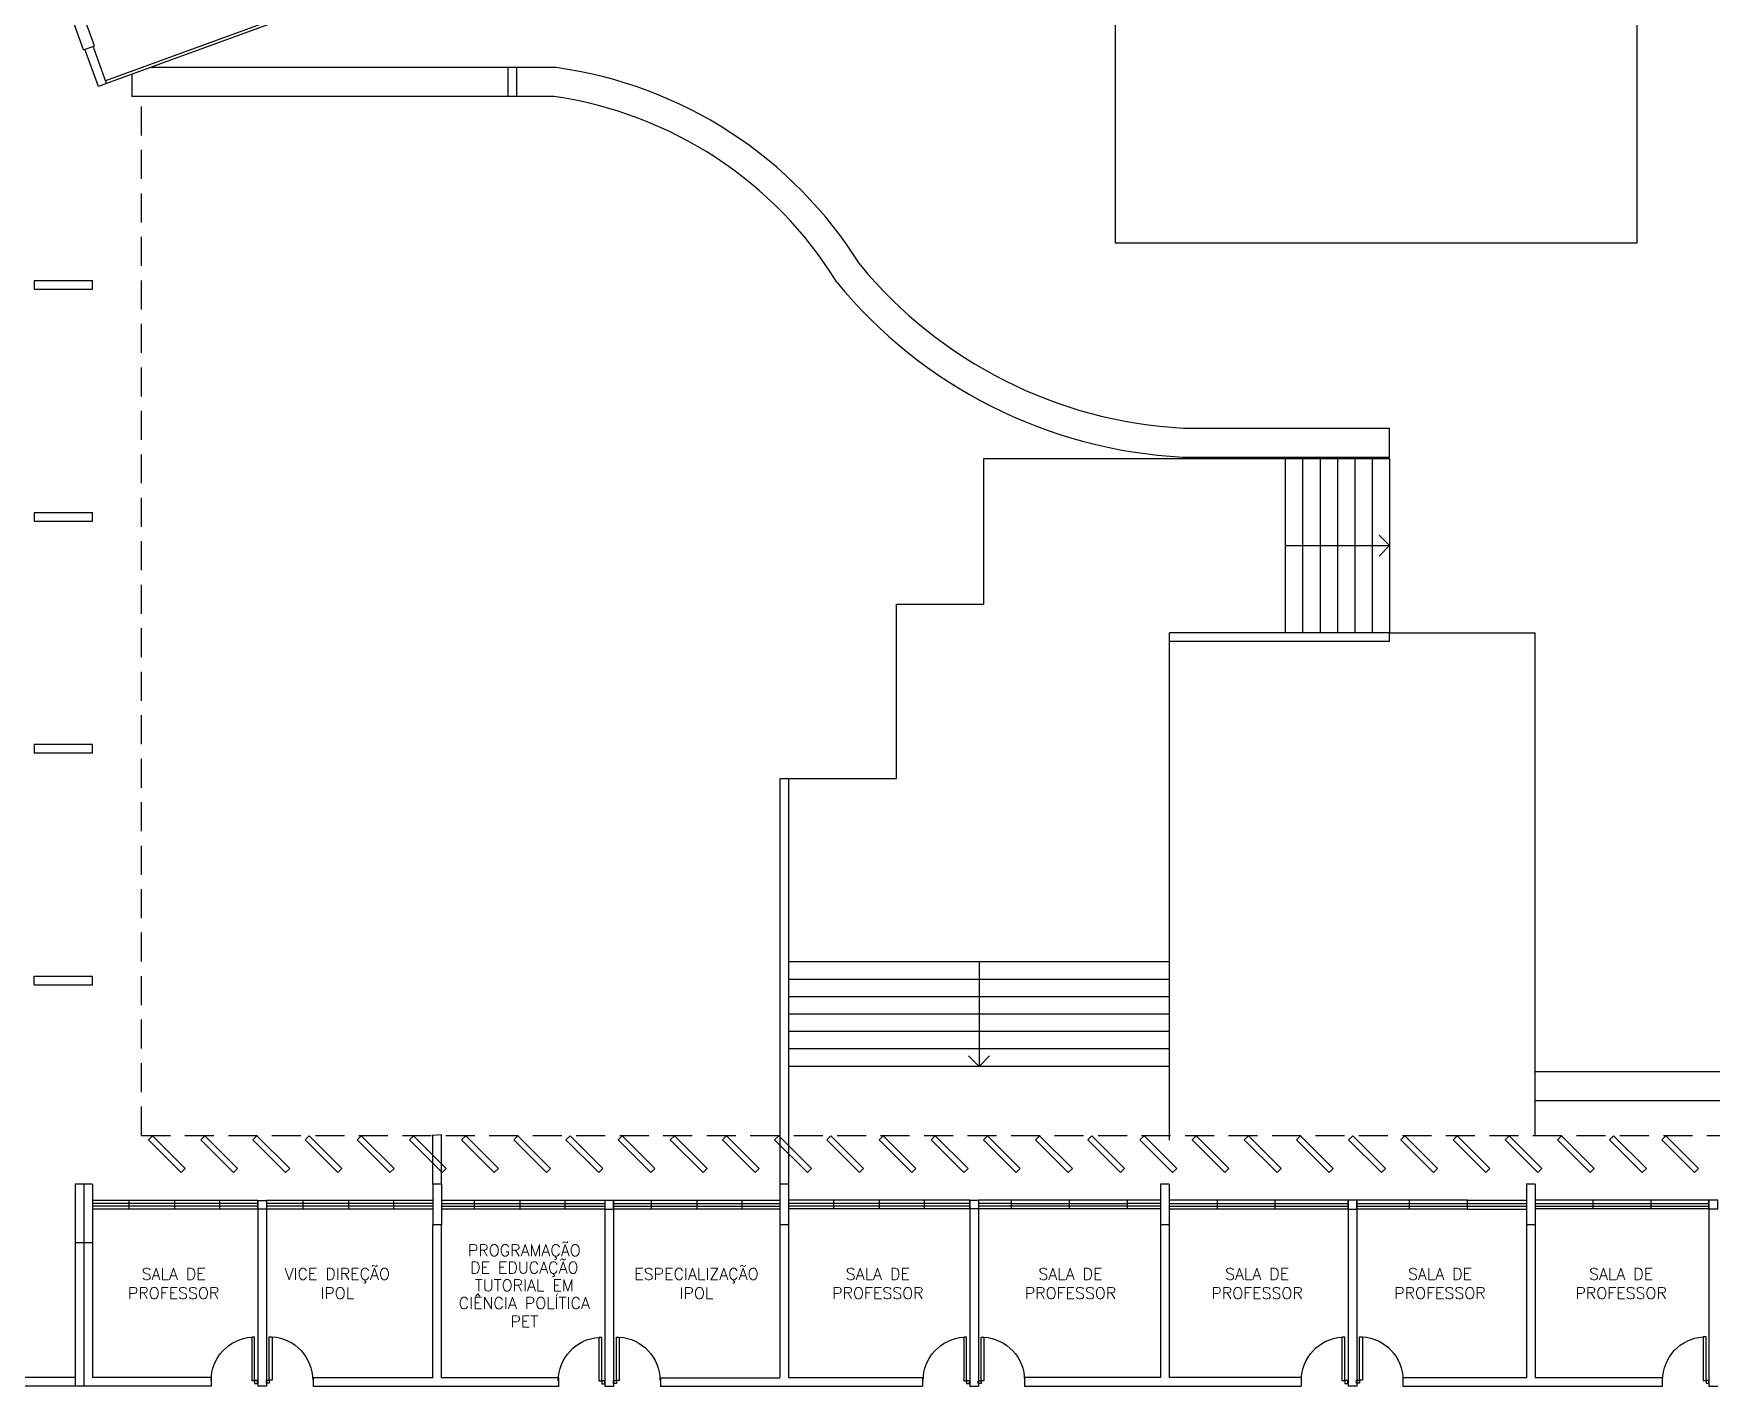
# Model space of a CAD drawing. Header units: millimetres. Extents: x -7340 to 2863, y 1192 to 16198.
# Drawn here: x 2792.87 to 2821.81, y 1206.24 to 1229.58 of the extents above; entities that cross this region are included whole.
import ezdxf
from ezdxf.enums import TextEntityAlignment as Align

# ---------------------------------------------------------------- set-up
doc = ezdxf.new("R2010")
doc.units = ezdxf.units.MM
doc.linetypes.add('DASHED', pattern=[0.75, 0.5, -0.25])
doc.linetypes.add('HIDDEN', pattern=[0.375, 0.25, -0.125])
for name, color, linetype in [('1', 1, 'Continuous'), ('ALVE', 2, 'Continuous'), ('ESQUADRIA-', 1, 'Continuous'), ('ESTRUTURA', 3, 'Continuous'), ('GUARDACORPO', 1, 'Continuous'), ('PISO', 1, 'Continuous'), ('PORTA', 2, 'Continuous'), ('PROJECAO', 1, 'HIDDEN'), ('TEXTO', 2, 'Continuous'), ('TEXTO-CENTRO-CUSTO', 2, 'Continuous')]:
    doc.layers.add(name, color=color, linetype=linetype)
doc.styles.add('UNB-100', font='simplex.shx', dxfattribs={"height": 0.2})

# ---------------------------------------------------------------- blocks, each defined once
blk = doc.blocks.new('ESQ1', base_point=(1.096, 1.3))
for p, q in [((1.096, 1.3), (1.096, 1.45)), ((1.096, 1.45), (2.096, 1.45)), ((2.096, 1.3), (2.096, 1.45)), ((2.096, 1.394), (1.096, 1.394)), ((2.096, 1.351), (1.096, 1.351)), ((1.096, 1.3), (2.096, 1.3))]:
    blk.add_line(p, q)
blk = doc.blocks.new('PE', base_point=(61.3, 32.975))
at = {"linetype": 'Continuous'}
for p, q in [((61.35, 33), (61.35, 33.75)), ((61.35, 33.75), (61.4, 33.75)), ((61.4, 33.75), (61.4, 33)), ((61.3, 33), (61.35, 33)), ((61.3, 32.95), (61.3, 33)), ((61.35, 33), (61.35, 32.95)), ((61.4, 33), (61.35, 33)), ((61.35, 32.95), (61.3, 32.95))]:
    blk.add_line(p, q, dxfattribs=at)
blk.add_arc((61.35, 33.002), 0.75, 359.8725, 86.1776, dxfattribs=at)
blk = doc.blocks.new('PD', base_point=(61, 32.975))
at = {"linetype": 'Continuous'}
for p, q in [((60.9, 33.75), (60.9, 33)), ((60.95, 33.75), (60.9, 33.75)), ((60.95, 33), (60.95, 33.75)), ((60.9, 33), (60.95, 33)), ((60.95, 33), (60.95, 32.95)), ((61, 33), (60.95, 33)), ((61, 32.95), (61, 33)), ((60.95, 32.95), (61, 32.95))]:
    blk.add_line(p, q, dxfattribs=at)
blk.add_arc((60.95, 33.002), 0.75, 93.8224, 180.1275, dxfattribs=at)

msp = doc.modelspace()

# ---------------------------------------------------------------- linework, layer by layer
at = {"layer": '1', "color": 1, "linetype": 'Continuous'}
for points in [[(2814.46096, 1220.74456), (2816.26096, 1220.74456), (2816.08066, 1220.92487), (2816.26096, 1220.74456), (2816.08066, 1220.56426)], [(2809.18057, 1213.56264), (2809.18057, 1211.76264), (2809.36087, 1211.94295), (2809.18057, 1211.76264), (2809.00026, 1211.94295)]]:
    msp.add_lwpolyline(points, dxfattribs=at)
at = {"layer": 'ALVE', "linetype": 'Continuous'}
for p, q in [((2799.75648, 1209.73248), (2799.75648, 1210.57884)), ((2799.90648, 1209.73248), (2799.90648, 1210.57884)), ((2796.73968, 1209.45124), (2796.73968, 1206.24589)), ((2796.88968, 1209.45124), (2796.88968, 1206.24589)), ((2802.7275, 1209.4472), (2802.7275, 1206.24185)), ((2802.8775, 1209.4472), (2802.8775, 1206.24185)), ((2809.01916, 1209.45294), (2809.01916, 1206.24759)), ((2809.16916, 1209.45294), (2809.16916, 1206.24759)), ((2815.54409, 1209.45205), (2815.54409, 1206.2467)), ((2815.69409, 1209.45205), (2815.69409, 1206.2467)), ((2821.76986, 1209.45213), (2821.76986, 1206.24678)), ((2799.75648, 1206.39153), (2799.75648, 1209.02641)), ((2799.90648, 1206.39153), (2799.90648, 1209.02641)), ((2805.74257, 1209.02811), (2805.74257, 1206.39727)), ((2805.89305, 1209.02811), (2805.89305, 1206.39727)), ((2818.62412, 1209.0273), (2818.62412, 1206.39638)), ((2818.77412, 1209.0273), (2818.77412, 1206.39646)), ((2795.93639, 1206.24557), (2793.73897, 1206.24557)), ((2795.93639, 1206.39557), (2793.88737, 1206.39557)), ((2795.93639, 1206.39557), (2795.93639, 1206.24589)), ((2796.88968, 1206.24589), (2796.73968, 1206.24589)), ((2797.69647, 1206.39557), (2799.75648, 1206.39557)), ((2797.69647, 1206.39557), (2797.69647, 1206.24153)), ((2801.92422, 1206.24153), (2797.69647, 1206.24153)), ((2801.92422, 1206.39153), (2799.90648, 1206.39153)), ((2801.92422, 1206.39153), (2801.92422, 1206.24185)), ((2802.8775, 1206.24185), (2802.7275, 1206.24185)), ((2803.68429, 1206.39153), (2805.74431, 1206.39153)), ((2803.68429, 1206.39153), (2803.68429, 1206.24185)), ((2803.68429, 1206.24759), (2808.20358, 1206.24759)), ((2805.89305, 1206.39727), (2808.20358, 1206.39727)), ((2808.20358, 1206.39727), (2808.20358, 1206.24759)), ((2809.01916, 1206.24759), (2809.16916, 1206.24759)), ((2809.9645, 1206.39727), (2809.9645, 1206.24759)), ((2812.31036, 1206.39727), (2809.9645, 1206.39727)), ((2809.9645, 1206.24759), (2814.73311, 1206.24759)), ((2814.73311, 1206.39638), (2812.46036, 1206.39638)), ((2814.73311, 1206.39638), (2814.73311, 1206.24759)), ((2815.69409, 1206.2467), (2815.54409, 1206.2467)), ((2816.49001, 1206.39638), (2816.49001, 1206.24646)), ((2816.49001, 1206.39638), (2818.62412, 1206.39638)), ((2816.49001, 1206.24646), (2820.96639, 1206.24646)), ((2818.77412, 1206.39646), (2820.96639, 1206.39646)), ((2820.96639, 1206.24646), (2820.96639, 1206.39646)), ((2821.76986, 1206.24678), (2821.91986, 1206.24678))]:
    msp.add_line(p, q, dxfattribs=at)
at = {"layer": 'ALVE'}
for p, q in [((2812.31036, 1209.02722), (2812.31036, 1206.39727)), ((2812.46036, 1209.02722), (2812.46036, 1206.39638)), ((2793.73897, 1208.72618), (2793.73897, 1206.24557)), ((2793.88897, 1208.72618), (2793.88897, 1206.39557))]:
    msp.add_line(p, q, dxfattribs=at)
at = {"layer": 'ESQUADRIA-', "linetype": 'Continuous'}
for p, q in [((2796.73968, 1209.45124), (2793.88897, 1209.45124)), ((2794.5205, 1209.30124), (2794.5205, 1209.45124)), ((2795.30203, 1209.45124), (2795.30203, 1209.30124)), ((2796.08355, 1209.30124), (2796.08355, 1209.45124)), ((2799.75648, 1209.45124), (2796.88968, 1209.45124)), ((2797.52121, 1209.30124), (2797.52121, 1209.45124)), ((2798.30273, 1209.45124), (2798.30273, 1209.30124)), ((2799.08426, 1209.30124), (2799.08426, 1209.45124)), ((2802.7275, 1209.4472), (2799.90648, 1209.4472)), ((2800.47684, 1209.2972), (2800.47684, 1209.4472)), ((2801.25836, 1209.4472), (2801.25836, 1209.2972)), ((2802.03989, 1209.2972), (2802.03989, 1209.4472)), ((2805.74257, 1209.4472), (2802.8775, 1209.4472)), ((2803.52953, 1209.2972), (2803.52953, 1209.4472)), ((2804.31106, 1209.4472), (2804.31106, 1209.2972)), ((2805.09258, 1209.2972), (2805.09258, 1209.4472)), ((2809.01916, 1209.45294), (2805.89305, 1209.45294)), ((2806.67457, 1209.30294), (2806.67457, 1209.45294)), ((2807.4561, 1209.45294), (2807.4561, 1209.30294)), ((2808.23763, 1209.30294), (2808.23763, 1209.45294)), ((2817.60566, 1209.45205), (2818.62074, 1209.45205)), ((2796.73968, 1209.39534), (2793.88897, 1209.39534)), ((2796.73968, 1209.35206), (2793.88897, 1209.35206)), ((2796.73968, 1209.30124), (2793.88897, 1209.30124)), ((2799.75648, 1209.39534), (2796.88968, 1209.39534)), ((2799.75648, 1209.35206), (2796.88968, 1209.35206)), ((2799.75648, 1209.30124), (2796.88968, 1209.30124)), ((2802.7275, 1209.3913), (2799.90648, 1209.3913)), ((2802.7275, 1209.34802), (2799.90648, 1209.34802)), ((2802.7275, 1209.2972), (2799.90648, 1209.2972)), ((2805.74257, 1209.3913), (2802.8775, 1209.3913)), ((2805.74257, 1209.34802), (2802.8775, 1209.34802)), ((2805.74257, 1209.2972), (2802.8775, 1209.2972)), ((2809.01916, 1209.39704), (2805.89305, 1209.39704)), ((2809.01916, 1209.35375), (2805.89305, 1209.35375)), ((2809.01916, 1209.30294), (2805.89305, 1209.30294)), ((2817.60566, 1209.39615), (2818.62074, 1209.39615)), ((2817.60566, 1209.35287), (2818.62074, 1209.35287)), ((2817.60566, 1209.30205), (2818.62074, 1209.30205))]:
    msp.add_line(p, q, dxfattribs=at)
at = {"layer": 'ESQUADRIA-'}
for p, q in [((2809.73976, 1209.45294), (2809.16916, 1209.45294)), ((2812.31036, 1209.45294), (2811.73976, 1209.45294)), ((2813.29011, 1209.45205), (2812.46031, 1209.45205)), ((2813.29011, 1209.30205), (2813.29011, 1209.45205)), ((2815.54409, 1209.45205), (2814.29011, 1209.45205)), ((2814.29011, 1209.30205), (2814.29011, 1209.45205)), ((2816.60566, 1209.45205), (2815.69409, 1209.45205)), ((2816.60566, 1209.30205), (2816.60566, 1209.45205)), ((2819.76986, 1209.45213), (2818.77609, 1209.45213)), ((2818.77609, 1209.30213), (2818.77609, 1209.45213)), ((2819.76986, 1209.30213), (2819.76986, 1209.45213)), ((2821.76986, 1209.45213), (2820.76986, 1209.45213)), ((2820.76986, 1209.30213), (2820.76986, 1209.45213)), ((2809.73976, 1209.39704), (2809.16916, 1209.39704)), ((2809.73976, 1209.35375), (2809.16916, 1209.35375)), ((2809.73976, 1209.30294), (2809.16916, 1209.30294)), ((2812.31036, 1209.39704), (2811.73976, 1209.39704)), ((2812.31036, 1209.35375), (2811.73976, 1209.35375)), ((2812.31036, 1209.30294), (2811.73976, 1209.30294)), ((2812.46031, 1209.39615), (2813.29011, 1209.39615)), ((2812.46031, 1209.35287), (2813.29011, 1209.35287)), ((2813.29011, 1209.30205), (2812.46031, 1209.30205)), ((2814.29011, 1209.39615), (2815.54409, 1209.39615)), ((2814.29011, 1209.35287), (2815.54409, 1209.35287)), ((2815.54409, 1209.30205), (2814.29011, 1209.30205)), ((2815.69409, 1209.39615), (2816.60566, 1209.39615)), ((2815.69409, 1209.35287), (2816.60566, 1209.35287)), ((2816.60566, 1209.30205), (2815.69409, 1209.30205)), ((2818.77609, 1209.39623), (2819.76986, 1209.39623)), ((2818.77609, 1209.35295), (2819.76986, 1209.35295)), ((2819.76986, 1209.30213), (2818.77609, 1209.30213)), ((2820.76986, 1209.39623), (2821.76986, 1209.39623)), ((2820.76986, 1209.35295), (2821.76986, 1209.35295)), ((2821.76986, 1209.30213), (2820.76986, 1209.30213))]:
    msp.add_line(p, q, dxfattribs=at)
at = {"layer": 'ESTRUTURA'}
for p, q in [((2793.73411, 1229.29717), (2793.46049, 1230.04893)), ((2793.92205, 1229.36558), (2793.64843, 1230.11733)), ((2793.73411, 1229.29717), (2793.92205, 1229.36558)), ((2793.99083, 1228.66495), (2793.7576, 1229.30572)), ((2794.13178, 1228.71625), (2793.89856, 1229.35703)), ((2793.58897, 1209.72844), (2793.58897, 1208.72618)), ((2793.73897, 1209.72844), (2793.73897, 1208.72618)), ((2793.88897, 1209.72844), (2793.88897, 1208.72618))]:
    msp.add_line(p, q, dxfattribs=at)
at = {"layer": 'ESTRUTURA', "linetype": 'Continuous'}
for p, q in [((2794.13178, 1228.71625), (2793.99083, 1228.66495)), ((2792.88462, 1225.31732), (2793.88897, 1225.31732)), ((2792.88462, 1225.31732), (2792.88462, 1225.16732)), ((2792.88462, 1225.16732), (2793.88897, 1225.16732)), ((2793.88897, 1225.16732), (2793.88897, 1225.31732)), ((2792.88462, 1221.31732), (2793.88897, 1221.31732)), ((2792.88462, 1221.31732), (2792.88462, 1221.16732)), ((2793.88897, 1221.16732), (2793.88897, 1221.31732)), ((2792.88462, 1221.16732), (2793.88897, 1221.16732)), ((2792.88462, 1217.31732), (2792.88462, 1217.16732)), ((2792.88462, 1217.31732), (2793.88897, 1217.31732)), ((2793.88897, 1217.16732), (2793.88897, 1217.31732)), ((2792.88462, 1217.16732), (2793.88897, 1217.16732)), ((2792.88462, 1213.31852), (2793.88897, 1213.31852)), ((2792.88462, 1213.16852), (2792.88462, 1213.31852)), ((2793.88897, 1213.16852), (2793.88897, 1213.31852)), ((2792.88462, 1213.16852), (2793.88897, 1213.16852)), ((2794.85464, 1210.49412), (2794.92522, 1210.5647)), ((2795.41904, 1209.92972), (2794.85464, 1210.49412)), ((2794.92522, 1210.5647), (2795.48962, 1210.0003)), ((2795.75464, 1210.49412), (2795.82522, 1210.5647)), ((2796.31904, 1209.92972), (2795.75464, 1210.49412)), ((2795.82522, 1210.5647), (2796.38962, 1210.0003)), ((2796.65464, 1210.49412), (2796.72522, 1210.5647)), ((2797.21904, 1209.92972), (2796.65464, 1210.49412)), ((2796.72522, 1210.5647), (2797.28962, 1210.0003)), ((2797.55464, 1210.49412), (2797.62522, 1210.5647)), ((2798.11904, 1209.92972), (2797.55464, 1210.49412)), ((2797.62522, 1210.5647), (2798.18962, 1210.0003)), ((2798.45464, 1210.49412), (2798.52522, 1210.5647)), ((2799.01904, 1209.92972), (2798.45464, 1210.49412)), ((2798.52522, 1210.5647), (2799.08962, 1210.0003)), ((2799.35464, 1210.49412), (2799.42522, 1210.5647)), ((2799.91904, 1209.92972), (2799.35464, 1210.49412)), ((2799.42522, 1210.5647), (2799.98962, 1210.0003)), ((2800.25464, 1210.49412), (2800.32522, 1210.5647)), ((2800.81904, 1209.92972), (2800.25464, 1210.49412)), ((2800.32522, 1210.5647), (2800.88962, 1210.0003)), ((2801.15464, 1210.49412), (2801.22522, 1210.5647)), ((2801.71904, 1209.92972), (2801.15464, 1210.49412)), ((2801.22522, 1210.5647), (2801.78962, 1210.0003)), ((2802.05464, 1210.49412), (2802.12522, 1210.5647)), ((2802.61904, 1209.92972), (2802.05464, 1210.49412)), ((2802.12522, 1210.5647), (2802.68962, 1210.0003)), ((2802.95464, 1210.49412), (2803.02522, 1210.5647)), ((2803.51904, 1209.92972), (2802.95464, 1210.49412)), ((2803.02522, 1210.5647), (2803.58962, 1210.0003)), ((2803.85464, 1210.49412), (2803.92522, 1210.5647)), ((2804.41904, 1209.92972), (2803.85464, 1210.49412)), ((2803.92522, 1210.5647), (2804.48962, 1210.0003)), ((2804.75464, 1210.49412), (2804.82522, 1210.5647)), ((2805.31904, 1209.92972), (2804.75464, 1210.49412)), ((2804.82522, 1210.5647), (2805.38962, 1210.0003)), ((2805.65464, 1210.49412), (2805.72522, 1210.5647)), ((2806.21904, 1209.92972), (2805.65464, 1210.49412)), ((2805.72522, 1210.5647), (2806.28962, 1210.0003)), ((2806.55464, 1210.49412), (2806.62522, 1210.5647)), ((2807.11904, 1209.92972), (2806.55464, 1210.49412)), ((2806.62522, 1210.5647), (2807.18962, 1210.0003)), ((2807.45464, 1210.49412), (2807.52522, 1210.5647)), ((2808.01904, 1209.92972), (2807.45464, 1210.49412)), ((2807.52522, 1210.5647), (2808.08962, 1210.0003)), ((2808.35464, 1210.49412), (2808.42522, 1210.5647)), ((2808.91904, 1209.92972), (2808.35464, 1210.49412)), ((2808.42522, 1210.5647), (2808.98962, 1210.0003)), ((2809.25464, 1210.49412), (2809.32522, 1210.5647)), ((2809.81904, 1209.92972), (2809.25464, 1210.49412)), ((2809.32522, 1210.5647), (2809.88962, 1210.0003)), ((2810.15464, 1210.49412), (2810.22522, 1210.5647)), ((2810.71904, 1209.92972), (2810.15464, 1210.49412)), ((2810.22522, 1210.5647), (2810.78962, 1210.0003)), ((2811.05464, 1210.49412), (2811.12522, 1210.5647)), ((2811.61904, 1209.92972), (2811.05464, 1210.49412)), ((2811.12522, 1210.5647), (2811.68962, 1210.0003)), ((2811.95464, 1210.49412), (2812.02522, 1210.5647)), ((2812.51904, 1209.92972), (2811.95464, 1210.49412)), ((2812.02522, 1210.5647), (2812.58962, 1210.0003)), ((2812.85464, 1210.49412), (2812.92522, 1210.5647)), ((2813.41904, 1209.92972), (2812.85464, 1210.49412)), ((2812.92522, 1210.5647), (2813.48962, 1210.0003)), ((2813.75464, 1210.49412), (2813.82522, 1210.5647)), ((2814.31904, 1209.92972), (2813.75464, 1210.49412)), ((2813.82522, 1210.5647), (2814.38962, 1210.0003)), ((2814.65464, 1210.49412), (2814.72522, 1210.5647)), ((2815.21904, 1209.92972), (2814.65464, 1210.49412)), ((2814.72522, 1210.5647), (2815.28962, 1210.0003)), ((2815.55464, 1210.49412), (2815.62522, 1210.5647)), ((2816.11904, 1209.92972), (2815.55464, 1210.49412)), ((2815.62522, 1210.5647), (2816.18962, 1210.0003)), ((2816.45464, 1210.49412), (2816.52522, 1210.5647)), ((2817.01904, 1209.92972), (2816.45464, 1210.49412)), ((2816.52522, 1210.5647), (2817.08962, 1210.0003)), ((2817.35464, 1210.49412), (2817.42522, 1210.5647)), ((2817.91904, 1209.92972), (2817.35464, 1210.49412)), ((2817.42522, 1210.5647), (2817.98962, 1210.0003)), ((2818.25464, 1210.49412), (2818.32522, 1210.5647)), ((2818.81904, 1209.92972), (2818.25464, 1210.49412)), ((2818.32522, 1210.5647), (2818.88962, 1210.0003)), ((2819.15464, 1210.49412), (2819.22522, 1210.5647)), ((2819.71904, 1209.92972), (2819.15464, 1210.49412)), ((2819.22522, 1210.5647), (2819.78962, 1210.0003)), ((2820.05464, 1210.49412), (2820.12522, 1210.5647)), ((2820.61904, 1209.92972), (2820.05464, 1210.49412)), ((2820.12522, 1210.5647), (2820.68962, 1210.0003)), ((2820.95464, 1210.49412), (2821.02522, 1210.5647)), ((2821.51904, 1209.92972), (2820.95464, 1210.49412)), ((2821.02522, 1210.5647), (2821.58962, 1210.0003)), ((2795.48962, 1210.0003), (2795.41904, 1209.92972)), ((2796.38962, 1210.0003), (2796.31904, 1209.92972)), ((2797.28962, 1210.0003), (2797.21904, 1209.92972)), ((2798.18962, 1210.0003), (2798.11904, 1209.92972)), ((2799.08962, 1210.0003), (2799.01904, 1209.92972)), ((2799.98962, 1210.0003), (2799.91904, 1209.92972)), ((2800.88962, 1210.0003), (2800.81904, 1209.92972)), ((2801.78962, 1210.0003), (2801.71904, 1209.92972)), ((2802.68962, 1210.0003), (2802.61904, 1209.92972)), ((2803.58962, 1210.0003), (2803.51904, 1209.92972)), ((2804.48962, 1210.0003), (2804.41904, 1209.92972)), ((2805.38962, 1210.0003), (2805.31904, 1209.92972)), ((2806.28962, 1210.0003), (2806.21904, 1209.92972)), ((2807.18962, 1210.0003), (2807.11904, 1209.92972)), ((2808.08962, 1210.0003), (2808.01904, 1209.92972)), ((2808.98962, 1210.0003), (2808.91904, 1209.92972)), ((2809.88962, 1210.0003), (2809.81904, 1209.92972)), ((2810.78962, 1210.0003), (2810.71904, 1209.92972)), ((2811.68962, 1210.0003), (2811.61904, 1209.92972)), ((2812.58962, 1210.0003), (2812.51904, 1209.92972)), ((2813.48962, 1210.0003), (2813.41904, 1209.92972)), ((2814.38962, 1210.0003), (2814.31904, 1209.92972)), ((2815.28962, 1210.0003), (2815.21904, 1209.92972)), ((2816.18962, 1210.0003), (2816.11904, 1209.92972)), ((2817.08962, 1210.0003), (2817.01904, 1209.92972)), ((2817.98962, 1210.0003), (2817.91904, 1209.92972)), ((2818.88962, 1210.0003), (2818.81904, 1209.92972)), ((2819.78962, 1210.0003), (2819.71904, 1209.92972)), ((2820.68962, 1210.0003), (2820.61904, 1209.92972)), ((2821.58962, 1210.0003), (2821.51904, 1209.92972)), ((2793.88897, 1209.72844), (2793.58897, 1209.72844)), ((2793.88897, 1209.72844), (2793.73897, 1209.72844)), ((2799.75629, 1209.72844), (2799.75629, 1209.02641)), ((2799.9109, 1209.73248), (2799.7609, 1209.73248)), ((2799.90629, 1209.72844), (2799.90629, 1209.02641)), ((2805.89305, 1209.73013), (2805.74305, 1209.73013)), ((2805.74305, 1209.73013), (2805.74305, 1209.02811)), ((2805.89305, 1209.73013), (2805.89305, 1209.02811)), ((2812.46031, 1209.72925), (2812.31031, 1209.72925)), ((2812.31031, 1209.72925), (2812.31036, 1209.02722)), ((2812.46036, 1209.72925), (2812.31036, 1209.72925)), ((2812.46031, 1209.72925), (2812.46031, 1209.02722)), ((2812.46036, 1209.72925), (2812.46031, 1209.02722)), ((2818.76902, 1209.72844), (2818.61902, 1209.72844)), ((2818.62412, 1209.72933), (2818.62412, 1209.0273)), ((2818.77412, 1209.72933), (2818.77412, 1209.0273)), ((2815.54409, 1209.30205), (2815.54409, 1209.45205)), ((2815.54409, 1209.30205), (2815.54409, 1209.45205)), ((2821.76986, 1209.30213), (2821.76986, 1209.45213)), ((2821.76986, 1209.30213), (2821.76986, 1209.45213)), ((2799.90629, 1209.02641), (2799.75629, 1209.02641)), ((2805.89305, 1209.02811), (2805.74257, 1209.02811)), ((2812.46036, 1209.02722), (2812.31036, 1209.02722)), ((2818.77412, 1209.0273), (2818.62412, 1209.0273)), ((2793.58897, 1208.72618), (2793.88897, 1208.72618))]:
    msp.add_line(p, q, dxfattribs=at)
for points in [[(2796.73968, 1209.30124), (2796.73968, 1209.45124), (2796.88968, 1209.45124), (2796.88968, 1209.30124), (2796.73968, 1209.30124)], [(2802.7275, 1209.4472), (2802.7275, 1209.30124), (2802.8775, 1209.30124), (2802.8775, 1209.4472), (2802.7275, 1209.4472)], [(2809.01916, 1209.30294), (2809.01916, 1209.45294), (2809.16916, 1209.45294), (2809.16916, 1209.30294), (2809.01916, 1209.30294)], [(2821.76986, 1209.45213), (2821.76986, 1209.30213), (2821.91986, 1209.30213), (2821.91986, 1209.45213), (2821.76986, 1209.45213)]]:
    msp.add_lwpolyline(points, dxfattribs=at)
msp.add_lwpolyline([(2815.54409, 1209.45205), (2815.54409, 1209.30205), (2815.69409, 1209.30205), (2815.69409, 1209.45205), (2815.54409, 1209.45205)], close=True, dxfattribs=at)
at = {"layer": 'GUARDACORPO', "linetype": 'Continuous'}
for p, q in [((2796.97291, 1229.80354), (2794.11468, 1228.76323)), ((2796.99001, 1229.75656), (2794.13178, 1228.71625))]:
    msp.add_line(p, q, dxfattribs=at)
at = {"layer": 'GUARDACORPO'}
for p in [(2793.58897, 1208.72618), (2793.73897, 1206.24557)]:
    msp.add_line(p, (2793.58897, 1206.24557), dxfattribs=at)
at = {"layer": 'PISO', "linetype": 'Continuous'}
for p, q in [((2811.52918, 1232.01739), (2811.52918, 1225.96899)), ((2820.52872, 1225.96899), (2820.52872, 1231.99493)), ((2794.56426, 1228.87366), (2794.56426, 1228.49019)), ((2801.88365, 1228.99019), (2794.88443, 1228.99019)), ((2801.05307, 1228.99019), (2801.05307, 1228.49019)), ((2801.20307, 1228.99019), (2801.20307, 1228.49019)), ((2801.84863, 1228.49019), (2794.56426, 1228.49019)), ((2811.52918, 1225.96899), (2820.52872, 1225.96899)), ((2812.70496, 1222.77191), (2816.26096, 1222.77191)), ((2816.26096, 1222.27191), (2816.26096, 1222.77191)), ((2809.26439, 1222.24699), (2816.26096, 1222.24699)), ((2809.26439, 1219.73614), (2809.26439, 1222.24699)), ((2812.69203, 1222.27191), (2816.26096, 1222.27191)), ((2814.46096, 1222.24699), (2814.46096, 1219.24213)), ((2814.46096, 1222.24699), (2814.46096, 1219.24213)), ((2814.76096, 1222.24699), (2814.76096, 1219.24213)), ((2814.76096, 1222.24699), (2814.76096, 1219.24213)), ((2815.06096, 1222.24699), (2815.06096, 1219.24213)), ((2815.06096, 1222.24699), (2815.06096, 1219.24213)), ((2815.36096, 1222.24699), (2815.36096, 1219.24213)), ((2815.36096, 1222.24699), (2815.36096, 1219.24213)), ((2815.66096, 1222.24699), (2815.66096, 1219.24213)), ((2815.66096, 1222.24699), (2815.66096, 1219.24213)), ((2815.96096, 1222.24699), (2815.96096, 1219.24213)), ((2815.96096, 1222.24699), (2815.96096, 1219.24213)), ((2816.26096, 1222.24699), (2816.26096, 1219.24213)), ((2816.26096, 1222.24699), (2816.26096, 1219.24213)), ((2807.75648, 1216.7272), (2807.75648, 1219.73614)), ((2807.75648, 1219.73614), (2809.26439, 1219.73614)), ((2812.46241, 1210.48824), (2812.46241, 1219.24213)), ((2816.26096, 1219.24213), (2812.46241, 1219.24213)), ((2816.26096, 1219.24213), (2812.46241, 1219.24213)), ((2812.46241, 1210.48824), (2812.46241, 1219.24213)), ((2816.26096, 1219.09213), (2812.46241, 1219.09213)), ((2816.26096, 1219.09213), (2812.46241, 1219.09213)), ((2816.26096, 1219.24213), (2818.76943, 1219.24213)), ((2816.26096, 1219.09213), (2816.26096, 1219.24213)), ((2816.26096, 1219.09213), (2816.26096, 1219.24213)), ((2816.26096, 1219.24213), (2818.76943, 1219.24213)), ((2818.76943, 1213.36755), (2818.76943, 1219.24213)), ((2818.76943, 1213.36755), (2818.76943, 1219.24213)), ((2805.74872, 1209.72844), (2805.74872, 1216.7272)), ((2805.74872, 1216.7272), (2807.75648, 1216.7272)), ((2805.89872, 1209.72844), (2805.89872, 1216.7272)), ((2812.46241, 1213.56264), (2805.89872, 1213.56264)), ((2812.46241, 1213.26264), (2805.89872, 1213.26264)), ((2818.76943, 1210.56872), (2818.76943, 1213.36755)), ((2812.46241, 1212.96264), (2805.89872, 1212.96264)), ((2812.46241, 1212.66264), (2805.89872, 1212.66264)), ((2812.46241, 1212.36264), (2805.89872, 1212.36264)), ((2812.46241, 1212.06264), (2805.89872, 1212.06264)), ((2812.46241, 1211.76264), (2805.89872, 1211.76264)), ((2825.07572, 1211.66874), (2818.76943, 1211.66874)), ((2825.07572, 1211.17065), (2818.76943, 1211.17065)), ((2793.58897, 1206.24557), (2789.7823, 1206.24557)), ((2793.58897, 1206.39557), (2789.9323, 1206.39557))]:
    msp.add_line(p, q, dxfattribs=at)
for centre, radius, start, end in [((2800.87354, 1221.68799), 7.37173, 31.888952, 82.124232), ((2800.87354, 1221.68799), 6.87173, 31.621513, 81.842267), ((2813.11163, 1230.50765), 7.74642, 219.481144, 266.990705), ((2813.11163, 1230.50765), 8.24642, 219.24299, 267.083382)]:
    msp.add_arc(centre, radius, start, end, dxfattribs=at)
at = {"layer": 'PROJECAO', "linetype": 'DASHED'}
for q in [(2794.73286, 1228.49019), (2794.73286, 1228.49019), (2837.51863, 1210.56872), (2837.51863, 1210.56872)]:
    msp.add_line((2794.73286, 1210.56872), q, dxfattribs=at)
at = {"layer": 'TEXTO-CENTRO-CUSTO', "linetype": 'Continuous'}
msp.add_line((2799.90648, 1210.57884), (2799.75648, 1210.56872), dxfattribs=at)

# ---------------------------------------------------------------- block references
at = {"layer": 'ESQUADRIA-', "linetype": 'Continuous', "xscale": -1}
for p in [(2810.73976, 1209.30294), (2811.73976, 1209.30294), (2814.29011, 1209.30205), (2817.60566, 1209.30205), (2820.76986, 1209.30213)]:
    msp.add_blockref('ESQ1', p, dxfattribs=at)
at = {"layer": 'PORTA', "linetype": 'Continuous', "xscale": -1}
for name, p in [('PD', (2796.88764, 1206.3226)), ('PD', (2815.69205, 1206.32341)), ('PE', (2796.73522, 1206.31675)), ('PE', (2802.72304, 1206.31271)), ('PD', (2802.87547, 1206.31856)), ('PE', (2809.01583, 1206.3161)), ('PD', (2809.16409, 1206.3161)), ('PE', (2815.53963, 1206.31756)), ('PE', (2821.76977, 1206.3213))]:
    msp.add_blockref(name, p, dxfattribs=at)

# ---------------------------------------------------------------- texts
at = {"layer": 'TEXTO', "linetype": 'Continuous', "style": 'UNB-100'}
for s, p in [('PROGRAMAÇÃO', (2801.33662, 1208.48942)), ('SALA DE', (2795.28848, 1208.08219)), ('VICE DIREÇÃO', (2798.11061, 1208.08219)), ('DE EDUCAÇÃO', (2801.33662, 1208.19225)), ('ESPECIALIZAÇÃO', (2804.30487, 1208.08219)), ('SALA DE', (2807.43475, 1208.08219)), ('SALA DE', (2810.75721, 1208.08219)), ('SALA DE', (2813.97582, 1208.08219)), ('SALA DE', (2817.12996, 1208.08219)), ('SALA DE', (2820.25463, 1208.08219)), ('TUTORIAL EM', (2801.33662, 1207.88568)), ('PROFESSOR', (2795.28848, 1207.75079)), ('IPOL', (2798.11061, 1207.75079)), ('CIÊNCIA POLÍTICA', (2801.33662, 1207.57911)), ('IPOL', (2804.30487, 1207.75079)), ('PROFESSOR', (2807.43475, 1207.75079)), ('PROFESSOR', (2810.75721, 1207.75079)), ('PROFESSOR', (2813.97582, 1207.75079)), ('PROFESSOR', (2817.12996, 1207.75079)), ('PROFESSOR', (2820.25463, 1207.75079)), ('PET', (2801.33662, 1207.26194))]:
    msp.add_text(s, height=0.2, dxfattribs=at).set_placement(p, align=Align.CENTER)

doc.saveas('drawing.dxf')
